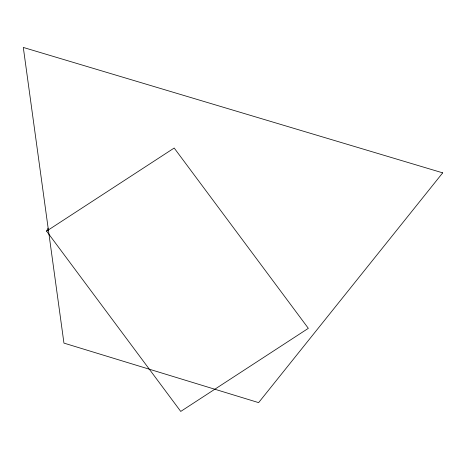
<?xml version="1.0" encoding="UTF-8"?>
<svg xmlns="http://www.w3.org/2000/svg" width="466" height="466" viewBox="0 0 466 466"><rect width="100%" height="100%" fill="white"/><g stroke="black" fill="none" stroke-linecap="round" stroke-linejoin="round"><path stroke-width="0.7" d="M46.577 231.13L174.185 148.037L308.341 328.332L180.738 411.426L46.577 231.13L48.103 228.165M442.7 172.857L258.613 402.624L63.947 343.104L23.3 47.439L442.7 172.857"/></g></svg>
